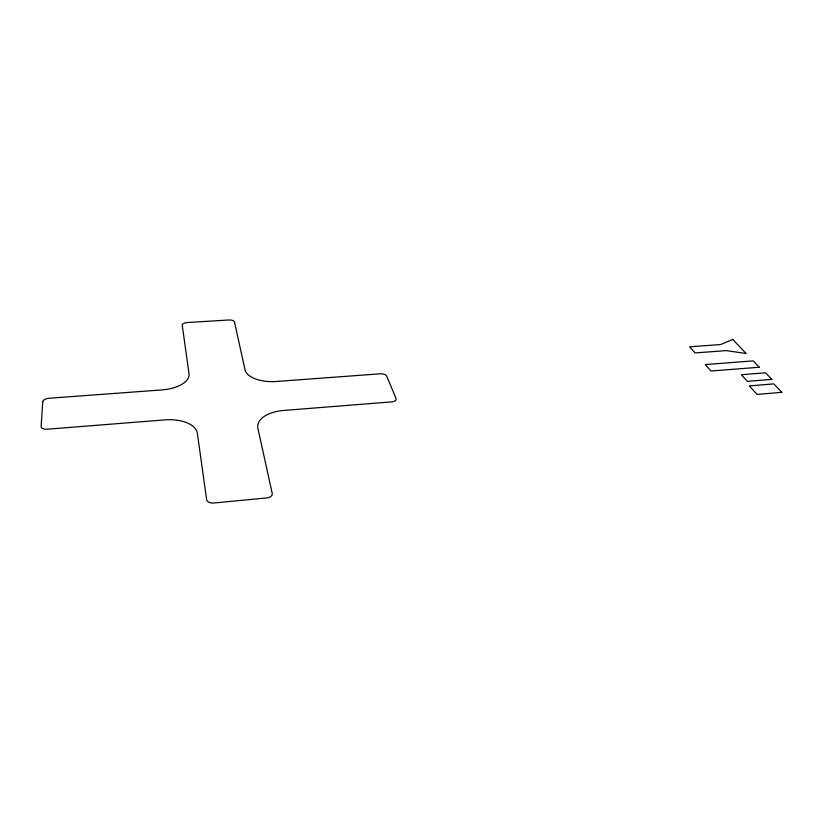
<?xml version="1.0" encoding="UTF-8"?>
<svg xmlns="http://www.w3.org/2000/svg" width="823" height="823" viewBox="0 0 823 823"><rect width="100%" height="100%" fill="white"/><g stroke="black" fill="none" stroke-linecap="round" stroke-linejoin="round"><path stroke-width="1.23" d="M42.745 401.696L41.15 426.489A6.337 3.169 -7.1 0 0 47.281 429.205L164.991 419.874A31.068 16.347 -4.3 0 1 197.355 433.258L206.655 499.798A6.656 3.827 -3.9 0 0 213.857 502.987L266.57 497.966A6.553 3.786 -2.1 0 0 272.259 493.594L257.887 428.279A29.885 15.884 -0.7 0 1 283.657 410.451L391.717 401.881A5.679 2.922 2.4 0 0 396.069 398.538L386.707 376.121A5.504 2.747 2.2 0 0 380.216 373.807L276.127 381.491A27.643 13.538 -0.7 0 1 245.017 369.805L234.493 321.999A5.205 2.366 -1.3 0 0 228.815 319.982L187.16 322.554A5.277 2.387 -2.3 0 0 182.243 325.25L189.033 373.796A28.661 13.888 -3.6 0 1 162.008 389.917L49.01 398.26A6.131 2.963 -6.6 0 0 42.745 401.696M732.707 339.415L720.629 344.549L689.653 346.802L695.044 352.933L726.267 350.608L746.152 353.509L732.707 339.415M781.85 392.324L757.078 394.402L749.3 385.894L773.826 383.888L781.85 392.324M771.809 379.372L747.438 381.347L741.348 374.722L765.524 372.798L771.809 379.372M759.248 367.243L710.969 371.019L705.29 364.568L753.179 360.886L759.248 367.243"/></g></svg>
